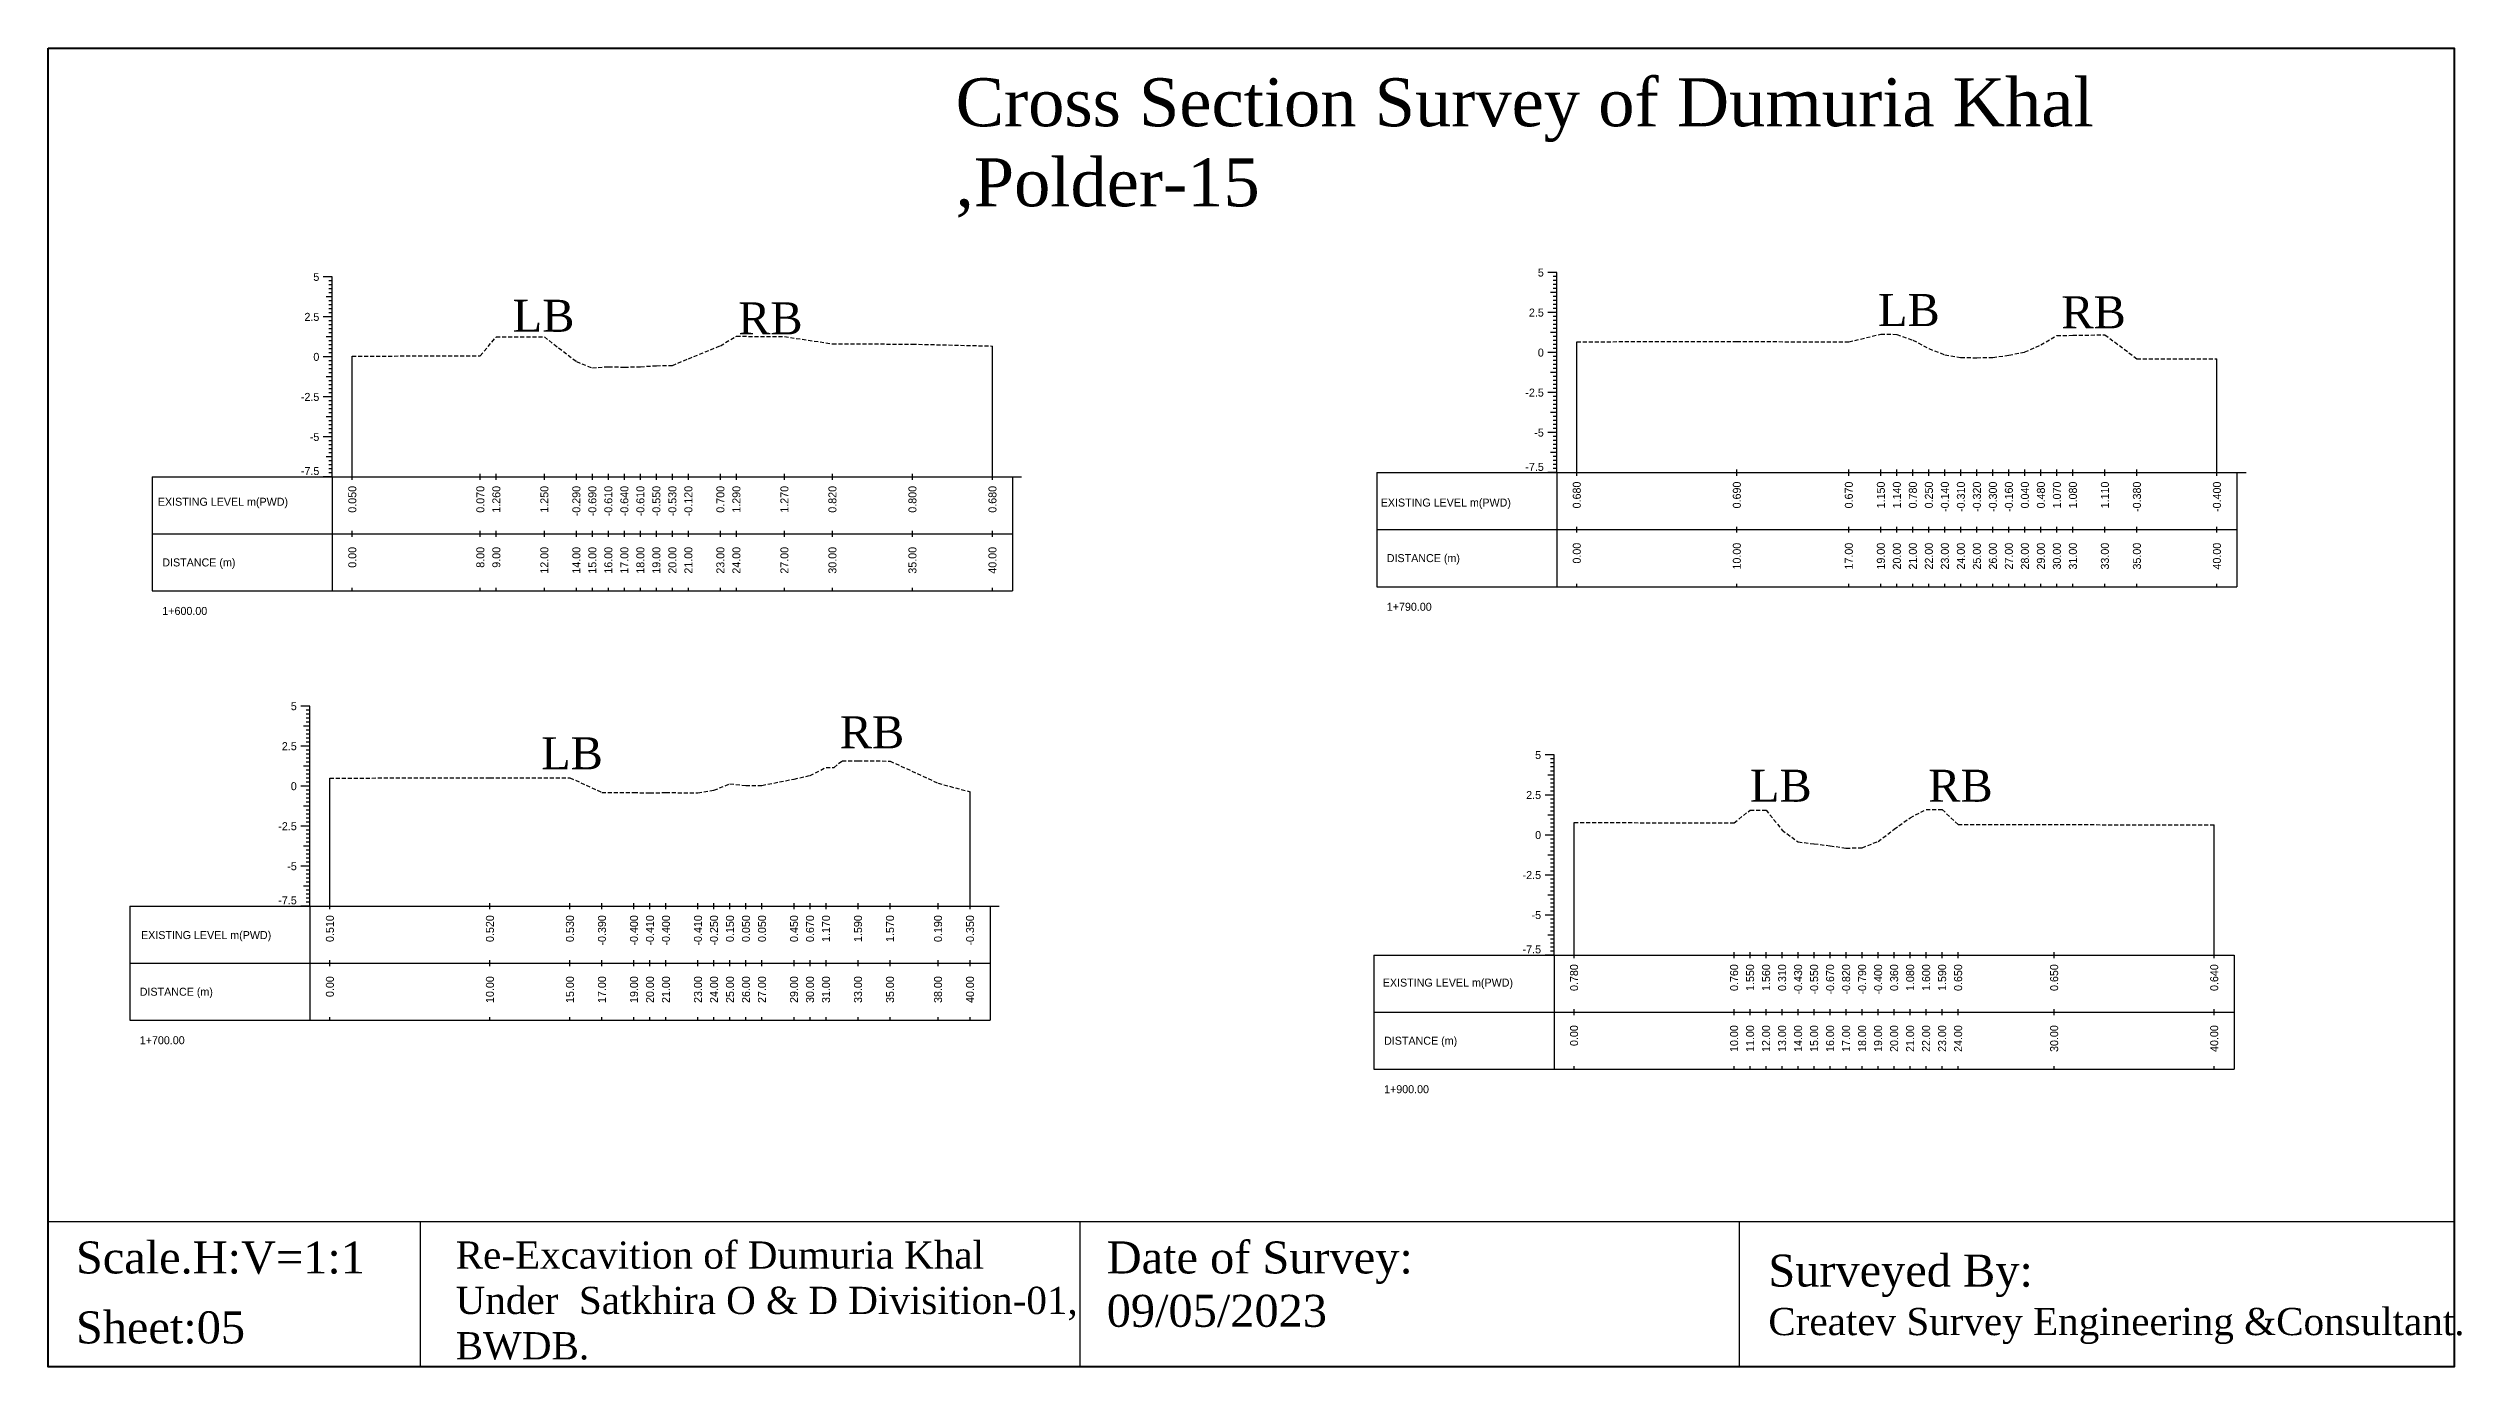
# Model space of a CAD drawing. Header units: inches. Extents: x 2917 to 4535, y -1482 to -1060.
# Drawn here: x 4383.7 to 4534.5, y -1142 to -1059.7 of the extents above; entities that cross this region are included whole.
import ezdxf
from ezdxf.enums import TextEntityAlignment as Align

# ---------------------------------------------------------------- set-up
doc = ezdxf.new("R2010")
doc.units = ezdxf.units.IN
doc.header["$MEASUREMENT"] = 0
doc.linetypes.add('HIDDEN', pattern=[0.375, 0.25, -0.125])
doc.layers.add('CS_Drawing', color=7, linetype='Continuous')
doc.layers.add('GL', color=3, linetype='HIDDEN')
doc.styles.add('romans', font='romans.shx')

msp = doc.modelspace()

# ---------------------------------------------------------------- linework, layer by layer
at = {"color": 4, "lineweight": 40}
msp.add_lwpolyline([(4383.69, -1059.66), (4534.03, -1059.66), (4534.03, -1142.03), (4383.69, -1142.03)], close=True, dxfattribs=at)
for points in [[(4534.03, -1059.66), (4534.03, -1142.03)], [(4383.69, -1132.95), (4534.03, -1132.95)], [(4383.69, -1132.95), (4383.69, -1142.03)], [(4406.94, -1132.95), (4406.94, -1142.03)], [(4448.14, -1132.95), (4448.14, -1142.03)], [(4489.34, -1132.95), (4489.34, -1142.03)]]:
    msp.add_lwpolyline(points)
at = {"layer": 'CS_Drawing'}
for p, q in [((4477.95, -1073.67), (4477.39, -1073.67)), ((4477.95, -1073.67), (4477.56, -1073.67)), ((4477.95, -1073.67), (4477.73, -1073.67)), ((4477.95, -1086.17), (4477.95, -1073.67)), ((4401.44, -1073.94), (4400.88, -1073.94)), ((4401.44, -1073.94), (4401.05, -1073.94)), ((4401.44, -1075.19), (4401.05, -1075.19)), ((4401.44, -1073.94), (4401.22, -1073.94)), ((4401.44, -1074.19), (4401.22, -1074.19)), ((4401.44, -1074.44), (4401.22, -1074.44)), ((4401.44, -1074.69), (4401.22, -1074.69)), ((4401.44, -1074.94), (4401.22, -1074.94)), ((4401.44, -1075.19), (4401.22, -1075.19)), ((4401.44, -1086.44), (4401.44, -1073.94)), ((4477.95, -1074.92), (4477.56, -1074.92)), ((4477.95, -1073.92), (4477.73, -1073.92)), ((4477.95, -1074.17), (4477.73, -1074.17)), ((4477.95, -1074.42), (4477.73, -1074.42)), ((4477.95, -1074.67), (4477.73, -1074.67)), ((4477.95, -1074.92), (4477.73, -1074.92)), ((4477.95, -1075.17), (4477.73, -1075.17)), ((4401.44, -1076.44), (4400.88, -1076.44)), ((4401.44, -1076.44), (4401.05, -1076.44)), ((4401.44, -1075.44), (4401.22, -1075.44)), ((4401.44, -1075.69), (4401.22, -1075.69)), ((4401.44, -1075.94), (4401.22, -1075.94)), ((4401.44, -1076.19), (4401.22, -1076.19)), ((4401.44, -1076.44), (4401.22, -1076.44)), ((4401.44, -1076.69), (4401.22, -1076.69)), ((4477.95, -1076.17), (4477.39, -1076.17)), ((4477.95, -1076.17), (4477.56, -1076.17)), ((4477.95, -1075.42), (4477.73, -1075.42)), ((4477.95, -1075.67), (4477.73, -1075.67)), ((4477.95, -1075.92), (4477.73, -1075.92)), ((4477.95, -1076.17), (4477.73, -1076.17)), ((4477.95, -1076.42), (4477.73, -1076.42)), ((4477.95, -1076.67), (4477.73, -1076.67)), ((4401.44, -1077.69), (4401.05, -1077.69)), ((4401.44, -1076.94), (4401.22, -1076.94)), ((4401.44, -1077.19), (4401.22, -1077.19)), ((4401.44, -1077.44), (4401.22, -1077.44)), ((4401.44, -1077.69), (4401.22, -1077.69)), ((4401.44, -1077.94), (4401.22, -1077.94)), ((4401.44, -1078.19), (4401.22, -1078.19)), ((4477.95, -1077.42), (4477.56, -1077.42)), ((4477.95, -1076.92), (4477.73, -1076.92)), ((4477.95, -1077.17), (4477.73, -1077.17)), ((4477.95, -1077.42), (4477.73, -1077.42)), ((4477.95, -1077.67), (4477.73, -1077.67)), ((4477.95, -1077.92), (4477.73, -1077.92)), ((4477.95, -1078.17), (4477.73, -1078.17)), ((4479.2, -1086.17), (4479.2, -1077.99)), ((4401.44, -1078.94), (4400.88, -1078.94)), ((4401.44, -1078.94), (4401.05, -1078.94)), ((4401.44, -1078.44), (4401.22, -1078.44)), ((4401.44, -1078.69), (4401.22, -1078.69)), ((4401.44, -1078.94), (4401.22, -1078.94)), ((4401.44, -1079.19), (4401.22, -1079.19)), ((4401.44, -1079.44), (4401.22, -1079.44)), ((4401.44, -1079.69), (4401.22, -1079.69)), ((4402.69, -1086.44), (4402.69, -1078.89)), ((4442.69, -1086.44), (4442.69, -1078.26)), ((4477.95, -1078.67), (4477.39, -1078.67)), ((4477.95, -1078.67), (4477.56, -1078.67)), ((4477.95, -1078.42), (4477.73, -1078.42)), ((4477.95, -1078.67), (4477.73, -1078.67)), ((4477.95, -1078.92), (4477.73, -1078.92)), ((4477.95, -1079.17), (4477.73, -1079.17)), ((4477.95, -1079.42), (4477.73, -1079.42)), ((4477.95, -1079.67), (4477.73, -1079.67)), ((4519.2, -1086.17), (4519.2, -1079.07)), ((4401.44, -1080.19), (4401.05, -1080.19)), ((4401.44, -1079.94), (4401.22, -1079.94)), ((4401.44, -1080.19), (4401.22, -1080.19)), ((4401.44, -1080.44), (4401.22, -1080.44)), ((4401.44, -1080.69), (4401.22, -1080.69)), ((4401.44, -1080.94), (4401.22, -1080.94)), ((4401.44, -1081.19), (4401.22, -1081.19)), ((4477.95, -1081.17), (4477.39, -1081.17)), ((4477.95, -1079.92), (4477.56, -1079.92)), ((4477.95, -1081.17), (4477.56, -1081.17)), ((4477.95, -1079.92), (4477.73, -1079.92)), ((4477.95, -1080.17), (4477.73, -1080.17)), ((4477.95, -1080.42), (4477.73, -1080.42)), ((4477.95, -1080.67), (4477.73, -1080.67)), ((4477.95, -1080.92), (4477.73, -1080.92)), ((4477.95, -1081.17), (4477.73, -1081.17)), ((4401.44, -1081.44), (4400.88, -1081.44)), ((4401.44, -1081.44), (4401.05, -1081.44)), ((4401.44, -1082.69), (4401.05, -1082.69)), ((4401.44, -1081.44), (4401.22, -1081.44)), ((4401.44, -1081.69), (4401.22, -1081.69)), ((4401.44, -1081.94), (4401.22, -1081.94)), ((4401.44, -1082.19), (4401.22, -1082.19)), ((4401.44, -1082.44), (4401.22, -1082.44)), ((4401.44, -1082.69), (4401.22, -1082.69)), ((4477.95, -1082.42), (4477.56, -1082.42)), ((4477.95, -1081.42), (4477.73, -1081.42)), ((4477.95, -1081.67), (4477.73, -1081.67)), ((4477.95, -1081.92), (4477.73, -1081.92)), ((4477.95, -1082.17), (4477.73, -1082.17)), ((4477.95, -1082.42), (4477.73, -1082.42)), ((4477.95, -1082.67), (4477.73, -1082.67)), ((4401.44, -1083.94), (4400.88, -1083.94)), ((4401.44, -1083.94), (4401.05, -1083.94)), ((4401.44, -1082.94), (4401.22, -1082.94)), ((4401.44, -1083.19), (4401.22, -1083.19)), ((4401.44, -1083.44), (4401.22, -1083.44)), ((4401.44, -1083.69), (4401.22, -1083.69)), ((4401.44, -1083.94), (4401.22, -1083.94)), ((4401.44, -1084.19), (4401.22, -1084.19)), ((4477.95, -1083.67), (4477.39, -1083.67)), ((4477.95, -1083.67), (4477.56, -1083.67)), ((4477.95, -1082.92), (4477.73, -1082.92)), ((4477.95, -1083.17), (4477.73, -1083.17)), ((4477.95, -1083.42), (4477.73, -1083.42)), ((4477.95, -1083.67), (4477.73, -1083.67)), ((4477.95, -1083.92), (4477.73, -1083.92)), ((4477.95, -1084.17), (4477.73, -1084.17)), ((4401.44, -1085.19), (4401.05, -1085.19)), ((4401.44, -1084.44), (4401.22, -1084.44)), ((4401.44, -1084.69), (4401.22, -1084.69)), ((4401.44, -1084.94), (4401.22, -1084.94)), ((4401.44, -1085.19), (4401.22, -1085.19)), ((4401.44, -1085.44), (4401.22, -1085.44)), ((4401.44, -1085.69), (4401.22, -1085.69)), ((4477.95, -1084.92), (4477.56, -1084.92)), ((4477.95, -1084.42), (4477.73, -1084.42)), ((4477.95, -1084.67), (4477.73, -1084.67)), ((4477.95, -1084.92), (4477.73, -1084.92)), ((4477.95, -1085.17), (4477.73, -1085.17)), ((4477.95, -1085.42), (4477.73, -1085.42)), ((4477.95, -1085.67), (4477.73, -1085.67)), ((4390.19, -1086.44), (4401.44, -1086.44)), ((4390.19, -1086.44), (4390.19, -1093.56)), ((4401.44, -1086.44), (4400.88, -1086.44)), ((4401.44, -1086.44), (4401.05, -1086.44)), ((4401.44, -1085.94), (4401.22, -1085.94)), ((4401.44, -1086.19), (4401.22, -1086.19)), ((4401.44, -1086.44), (4401.22, -1086.44)), ((4401.44, -1086.44), (4443.94, -1086.44)), ((4401.44, -1086.44), (4401.44, -1093.56)), ((4402.69, -1086.62), (4402.69, -1086.25)), ((4410.69, -1086.62), (4410.69, -1086.25)), ((4411.69, -1086.62), (4411.69, -1086.25)), ((4414.69, -1086.62), (4414.69, -1086.25)), ((4416.69, -1086.62), (4416.69, -1086.25)), ((4417.69, -1086.62), (4417.69, -1086.25)), ((4418.69, -1086.62), (4418.69, -1086.25)), ((4419.69, -1086.62), (4419.69, -1086.25)), ((4420.69, -1086.62), (4420.69, -1086.25)), ((4421.69, -1086.62), (4421.69, -1086.25)), ((4422.69, -1086.62), (4422.69, -1086.25)), ((4423.69, -1086.62), (4423.69, -1086.25)), ((4425.69, -1086.62), (4425.69, -1086.25)), ((4426.69, -1086.62), (4426.69, -1086.25)), ((4429.69, -1086.62), (4429.69, -1086.25)), ((4432.69, -1086.62), (4432.69, -1086.25)), ((4437.69, -1086.62), (4437.69, -1086.25)), ((4442.69, -1086.62), (4442.69, -1086.25)), ((4443.94, -1086.44), (4444.51, -1086.44)), ((4443.94, -1086.44), (4444.34, -1086.44)), ((4443.94, -1086.44), (4444.17, -1086.44)), ((4443.94, -1086.44), (4443.94, -1093.56)), ((4466.7, -1086.17), (4477.95, -1086.17)), ((4466.7, -1086.17), (4466.7, -1093.3)), ((4477.95, -1086.17), (4477.39, -1086.17)), ((4477.95, -1086.17), (4477.56, -1086.17)), ((4477.95, -1085.92), (4477.73, -1085.92)), ((4477.95, -1086.17), (4477.73, -1086.17)), ((4477.95, -1086.17), (4520.45, -1086.17)), ((4477.95, -1086.17), (4477.95, -1093.3)), ((4479.2, -1086.36), (4479.2, -1085.98)), ((4489.2, -1086.36), (4489.2, -1085.98)), ((4496.2, -1086.36), (4496.2, -1085.98)), ((4498.2, -1086.36), (4498.2, -1085.98)), ((4499.2, -1086.36), (4499.2, -1085.98)), ((4500.2, -1086.36), (4500.2, -1085.98)), ((4501.2, -1086.36), (4501.2, -1085.98)), ((4502.2, -1086.36), (4502.2, -1085.98)), ((4503.2, -1086.36), (4503.2, -1085.98)), ((4504.2, -1086.36), (4504.2, -1085.98)), ((4505.2, -1086.36), (4505.2, -1085.98)), ((4506.2, -1086.36), (4506.2, -1085.98)), ((4507.2, -1086.36), (4507.2, -1085.98)), ((4508.2, -1086.36), (4508.2, -1085.98)), ((4509.2, -1086.36), (4509.2, -1085.98)), ((4510.2, -1086.36), (4510.2, -1085.98)), ((4512.2, -1086.36), (4512.2, -1085.98)), ((4514.2, -1086.36), (4514.2, -1085.98)), ((4519.2, -1086.36), (4519.2, -1085.98)), ((4520.45, -1086.17), (4521.02, -1086.17)), ((4520.45, -1086.17), (4520.85, -1086.17)), ((4520.45, -1086.17), (4520.68, -1086.17)), ((4520.45, -1086.17), (4520.45, -1093.3)), ((4390.19, -1090), (4401.44, -1090)), ((4401.44, -1090), (4443.94, -1090)), ((4401.44, -1090), (4443.94, -1090)), ((4402.69, -1090.19), (4402.69, -1089.81)), ((4410.69, -1090.19), (4410.69, -1089.81)), ((4411.69, -1090.19), (4411.69, -1089.81)), ((4414.69, -1090.19), (4414.69, -1089.81)), ((4416.69, -1090.19), (4416.69, -1089.81)), ((4417.69, -1090.19), (4417.69, -1089.81)), ((4418.69, -1090.19), (4418.69, -1089.81)), ((4419.69, -1090.19), (4419.69, -1089.81)), ((4420.69, -1090.19), (4420.69, -1089.81)), ((4421.69, -1090.19), (4421.69, -1089.81)), ((4422.69, -1090.19), (4422.69, -1089.81)), ((4423.69, -1090.19), (4423.69, -1089.81)), ((4425.69, -1090.19), (4425.69, -1089.81)), ((4426.69, -1090.19), (4426.69, -1089.81)), ((4429.69, -1090.19), (4429.69, -1089.81)), ((4432.69, -1090.19), (4432.69, -1089.81)), ((4437.69, -1090.19), (4437.69, -1089.81)), ((4442.69, -1090.19), (4442.69, -1089.81)), ((4466.7, -1089.73), (4477.95, -1089.73)), ((4477.95, -1089.73), (4520.45, -1089.73)), ((4477.95, -1089.73), (4520.45, -1089.73)), ((4479.2, -1089.92), (4479.2, -1089.55)), ((4489.2, -1089.92), (4489.2, -1089.55)), ((4496.2, -1089.92), (4496.2, -1089.55)), ((4498.2, -1089.92), (4498.2, -1089.55)), ((4499.2, -1089.92), (4499.2, -1089.55)), ((4500.2, -1089.92), (4500.2, -1089.55)), ((4501.2, -1089.92), (4501.2, -1089.55)), ((4502.2, -1089.92), (4502.2, -1089.55)), ((4503.2, -1089.92), (4503.2, -1089.55)), ((4504.2, -1089.92), (4504.2, -1089.55)), ((4505.2, -1089.92), (4505.2, -1089.55)), ((4506.2, -1089.92), (4506.2, -1089.55)), ((4507.2, -1089.92), (4507.2, -1089.55)), ((4508.2, -1089.92), (4508.2, -1089.55)), ((4509.2, -1089.92), (4509.2, -1089.55)), ((4510.2, -1089.92), (4510.2, -1089.55)), ((4512.2, -1089.92), (4512.2, -1089.55)), ((4514.2, -1089.92), (4514.2, -1089.55)), ((4519.2, -1089.92), (4519.2, -1089.55)), ((4466.7, -1093.3), (4477.95, -1093.3)), ((4477.95, -1093.3), (4520.45, -1093.3)), ((4479.2, -1093.3), (4479.2, -1093.11)), ((4489.2, -1093.3), (4489.2, -1093.11)), ((4496.2, -1093.3), (4496.2, -1093.11)), ((4498.2, -1093.3), (4498.2, -1093.11)), ((4499.2, -1093.3), (4499.2, -1093.11)), ((4500.2, -1093.3), (4500.2, -1093.11)), ((4501.2, -1093.3), (4501.2, -1093.11)), ((4502.2, -1093.3), (4502.2, -1093.11)), ((4503.2, -1093.3), (4503.2, -1093.11)), ((4504.2, -1093.3), (4504.2, -1093.11)), ((4505.2, -1093.3), (4505.2, -1093.11)), ((4506.2, -1093.3), (4506.2, -1093.11)), ((4507.2, -1093.3), (4507.2, -1093.11)), ((4508.2, -1093.3), (4508.2, -1093.11)), ((4509.2, -1093.3), (4509.2, -1093.11)), ((4510.2, -1093.3), (4510.2, -1093.11)), ((4512.2, -1093.3), (4512.2, -1093.11)), ((4514.2, -1093.3), (4514.2, -1093.11)), ((4519.2, -1093.3), (4519.2, -1093.11)), ((4390.19, -1093.56), (4401.44, -1093.56)), ((4401.44, -1093.56), (4443.94, -1093.56)), ((4402.69, -1093.56), (4402.69, -1093.37)), ((4410.69, -1093.56), (4410.69, -1093.37)), ((4411.69, -1093.56), (4411.69, -1093.37)), ((4414.69, -1093.56), (4414.69, -1093.37)), ((4416.69, -1093.56), (4416.69, -1093.37)), ((4417.69, -1093.56), (4417.69, -1093.37)), ((4418.69, -1093.56), (4418.69, -1093.37)), ((4419.69, -1093.56), (4419.69, -1093.37)), ((4420.69, -1093.56), (4420.69, -1093.37)), ((4421.69, -1093.56), (4421.69, -1093.37)), ((4422.69, -1093.56), (4422.69, -1093.37)), ((4423.69, -1093.56), (4423.69, -1093.37)), ((4425.69, -1093.56), (4425.69, -1093.37)), ((4426.69, -1093.56), (4426.69, -1093.37)), ((4429.69, -1093.56), (4429.69, -1093.37)), ((4432.69, -1093.56), (4432.69, -1093.37)), ((4437.69, -1093.56), (4437.69, -1093.37)), ((4442.69, -1093.56), (4442.69, -1093.37)), ((4400.04, -1100.76), (4399.47, -1100.76)), ((4400.04, -1100.76), (4399.64, -1100.76)), ((4400.04, -1100.76), (4399.81, -1100.76)), ((4400.04, -1113.26), (4400.04, -1100.76)), ((4400.04, -1102.01), (4399.64, -1102.01)), ((4400.04, -1101.01), (4399.81, -1101.01)), ((4400.04, -1101.26), (4399.81, -1101.26)), ((4400.04, -1101.51), (4399.81, -1101.51)), ((4400.04, -1101.76), (4399.81, -1101.76)), ((4400.04, -1102.01), (4399.81, -1102.01)), ((4400.04, -1102.26), (4399.81, -1102.26)), ((4400.04, -1103.26), (4399.47, -1103.26)), ((4400.04, -1103.26), (4399.64, -1103.26)), ((4400.04, -1102.51), (4399.81, -1102.51)), ((4400.04, -1102.76), (4399.81, -1102.76)), ((4400.04, -1103.01), (4399.81, -1103.01)), ((4400.04, -1103.26), (4399.81, -1103.26)), ((4400.04, -1103.51), (4399.81, -1103.51)), ((4400.04, -1103.76), (4399.81, -1103.76)), ((4477.78, -1103.81), (4477.22, -1103.81)), ((4477.78, -1103.81), (4477.39, -1103.81)), ((4477.78, -1103.81), (4477.56, -1103.81)), ((4477.78, -1116.31), (4477.78, -1103.81)), ((4400.04, -1104.51), (4399.64, -1104.51)), ((4400.04, -1104.01), (4399.81, -1104.01)), ((4400.04, -1104.26), (4399.81, -1104.26)), ((4400.04, -1104.51), (4399.81, -1104.51)), ((4400.04, -1104.76), (4399.81, -1104.76)), ((4400.04, -1105.01), (4399.81, -1105.01)), ((4400.04, -1105.26), (4399.81, -1105.26)), ((4401.29, -1113.26), (4401.29, -1105.25)), ((4477.78, -1105.06), (4477.39, -1105.06)), ((4477.78, -1104.06), (4477.56, -1104.06)), ((4477.78, -1104.31), (4477.56, -1104.31)), ((4477.78, -1104.56), (4477.56, -1104.56)), ((4477.78, -1104.81), (4477.56, -1104.81)), ((4477.78, -1105.06), (4477.56, -1105.06)), ((4477.78, -1105.31), (4477.56, -1105.31)), ((4400.04, -1105.76), (4399.47, -1105.76)), ((4400.04, -1105.76), (4399.64, -1105.76)), ((4400.04, -1105.51), (4399.81, -1105.51)), ((4400.04, -1105.76), (4399.81, -1105.76)), ((4400.04, -1106.01), (4399.81, -1106.01)), ((4400.04, -1106.26), (4399.81, -1106.26)), ((4400.04, -1106.51), (4399.81, -1106.51)), ((4400.04, -1106.76), (4399.81, -1106.76)), ((4441.29, -1113.26), (4441.29, -1106.11)), ((4477.78, -1106.31), (4477.22, -1106.31)), ((4477.78, -1106.31), (4477.39, -1106.31)), ((4477.78, -1105.56), (4477.56, -1105.56)), ((4477.78, -1105.81), (4477.56, -1105.81)), ((4477.78, -1106.06), (4477.56, -1106.06)), ((4477.78, -1106.31), (4477.56, -1106.31)), ((4477.78, -1106.56), (4477.56, -1106.56)), ((4477.78, -1106.81), (4477.56, -1106.81)), ((4400.04, -1108.26), (4399.47, -1108.26)), ((4400.04, -1107.01), (4399.64, -1107.01)), ((4400.04, -1108.26), (4399.64, -1108.26)), ((4400.04, -1107.01), (4399.81, -1107.01)), ((4400.04, -1107.26), (4399.81, -1107.26)), ((4400.04, -1107.51), (4399.81, -1107.51)), ((4400.04, -1107.76), (4399.81, -1107.76)), ((4400.04, -1108.01), (4399.81, -1108.01)), ((4400.04, -1108.26), (4399.81, -1108.26)), ((4477.78, -1107.56), (4477.39, -1107.56)), ((4477.78, -1107.06), (4477.56, -1107.06)), ((4477.78, -1107.31), (4477.56, -1107.31)), ((4477.78, -1107.56), (4477.56, -1107.56)), ((4477.78, -1107.81), (4477.56, -1107.81)), ((4477.78, -1108.06), (4477.56, -1108.06)), ((4477.78, -1108.31), (4477.56, -1108.31)), ((4479.03, -1116.31), (4479.03, -1108.03)), ((4519.03, -1116.31), (4519.03, -1108.17)), ((4400.04, -1109.51), (4399.64, -1109.51)), ((4400.04, -1108.51), (4399.81, -1108.51)), ((4400.04, -1108.76), (4399.81, -1108.76)), ((4400.04, -1109.01), (4399.81, -1109.01)), ((4400.04, -1109.26), (4399.81, -1109.26)), ((4400.04, -1109.51), (4399.81, -1109.51)), ((4400.04, -1109.76), (4399.81, -1109.76)), ((4477.78, -1108.81), (4477.22, -1108.81)), ((4477.78, -1108.81), (4477.39, -1108.81)), ((4477.78, -1108.56), (4477.56, -1108.56)), ((4477.78, -1108.81), (4477.56, -1108.81)), ((4477.78, -1109.06), (4477.56, -1109.06)), ((4477.78, -1109.31), (4477.56, -1109.31)), ((4477.78, -1109.56), (4477.56, -1109.56)), ((4477.78, -1109.81), (4477.56, -1109.81)), ((4400.04, -1110.76), (4399.47, -1110.76)), ((4400.04, -1110.76), (4399.64, -1110.76)), ((4400.04, -1110.01), (4399.81, -1110.01)), ((4400.04, -1110.26), (4399.81, -1110.26)), ((4400.04, -1110.51), (4399.81, -1110.51)), ((4400.04, -1110.76), (4399.81, -1110.76)), ((4400.04, -1111.01), (4399.81, -1111.01)), ((4400.04, -1111.26), (4399.81, -1111.26)), ((4477.78, -1111.31), (4477.22, -1111.31)), ((4477.78, -1110.06), (4477.39, -1110.06)), ((4477.78, -1111.31), (4477.39, -1111.31)), ((4477.78, -1110.06), (4477.56, -1110.06)), ((4477.78, -1110.31), (4477.56, -1110.31)), ((4477.78, -1110.56), (4477.56, -1110.56)), ((4477.78, -1110.81), (4477.56, -1110.81)), ((4477.78, -1111.06), (4477.56, -1111.06)), ((4477.78, -1111.31), (4477.56, -1111.31)), ((4400.04, -1112.01), (4399.64, -1112.01)), ((4400.04, -1111.51), (4399.81, -1111.51)), ((4400.04, -1111.76), (4399.81, -1111.76)), ((4400.04, -1112.01), (4399.81, -1112.01)), ((4400.04, -1112.26), (4399.81, -1112.26)), ((4400.04, -1112.51), (4399.81, -1112.51)), ((4400.04, -1112.76), (4399.81, -1112.76)), ((4477.78, -1112.56), (4477.39, -1112.56)), ((4477.78, -1111.56), (4477.56, -1111.56)), ((4477.78, -1111.81), (4477.56, -1111.81)), ((4477.78, -1112.06), (4477.56, -1112.06)), ((4477.78, -1112.31), (4477.56, -1112.31)), ((4477.78, -1112.56), (4477.56, -1112.56)), ((4477.78, -1112.81), (4477.56, -1112.81)), ((4388.79, -1113.26), (4400.04, -1113.26)), ((4388.79, -1113.26), (4388.79, -1120.38)), ((4400.04, -1113.26), (4399.47, -1113.26)), ((4400.04, -1113.26), (4399.64, -1113.26)), ((4400.04, -1113.01), (4399.81, -1113.01)), ((4400.04, -1113.26), (4399.81, -1113.26)), ((4400.04, -1113.26), (4442.54, -1113.26)), ((4400.04, -1113.26), (4400.04, -1120.38)), ((4401.29, -1113.44), (4401.29, -1113.07)), ((4411.29, -1113.44), (4411.29, -1113.07)), ((4416.29, -1113.44), (4416.29, -1113.07)), ((4418.29, -1113.44), (4418.29, -1113.07)), ((4420.29, -1113.44), (4420.29, -1113.07)), ((4421.29, -1113.44), (4421.29, -1113.07)), ((4422.29, -1113.44), (4422.29, -1113.07)), ((4424.29, -1113.44), (4424.29, -1113.07)), ((4425.29, -1113.44), (4425.29, -1113.07)), ((4426.29, -1113.44), (4426.29, -1113.07)), ((4427.29, -1113.44), (4427.29, -1113.07)), ((4428.29, -1113.44), (4428.29, -1113.07)), ((4430.29, -1113.44), (4430.29, -1113.07)), ((4431.29, -1113.44), (4431.29, -1113.07)), ((4432.29, -1113.44), (4432.29, -1113.07)), ((4434.29, -1113.44), (4434.29, -1113.07)), ((4436.29, -1113.44), (4436.29, -1113.07)), ((4439.29, -1113.44), (4439.29, -1113.07)), ((4441.29, -1113.44), (4441.29, -1113.07)), ((4442.54, -1113.26), (4443.1, -1113.26)), ((4442.54, -1113.26), (4442.93, -1113.26)), ((4442.54, -1113.26), (4442.76, -1113.26)), ((4442.54, -1113.26), (4442.54, -1120.38)), ((4477.78, -1113.81), (4477.22, -1113.81)), ((4477.78, -1113.81), (4477.39, -1113.81)), ((4477.78, -1113.06), (4477.56, -1113.06)), ((4477.78, -1113.31), (4477.56, -1113.31)), ((4477.78, -1113.56), (4477.56, -1113.56)), ((4477.78, -1113.81), (4477.56, -1113.81)), ((4477.78, -1114.06), (4477.56, -1114.06)), ((4477.78, -1114.31), (4477.56, -1114.31)), ((4477.78, -1115.06), (4477.39, -1115.06)), ((4477.78, -1114.56), (4477.56, -1114.56)), ((4477.78, -1114.81), (4477.56, -1114.81)), ((4477.78, -1115.06), (4477.56, -1115.06)), ((4477.78, -1115.31), (4477.56, -1115.31)), ((4477.78, -1115.56), (4477.56, -1115.56)), ((4477.78, -1115.81), (4477.56, -1115.81)), ((4388.79, -1116.82), (4400.04, -1116.82)), ((4400.04, -1116.82), (4442.54, -1116.82)), ((4400.04, -1116.82), (4442.54, -1116.82)), ((4401.29, -1117.01), (4401.29, -1116.63)), ((4411.29, -1117.01), (4411.29, -1116.63)), ((4416.29, -1117.01), (4416.29, -1116.63)), ((4418.29, -1117.01), (4418.29, -1116.63)), ((4420.29, -1117.01), (4420.29, -1116.63)), ((4421.29, -1117.01), (4421.29, -1116.63)), ((4422.29, -1117.01), (4422.29, -1116.63)), ((4424.29, -1117.01), (4424.29, -1116.63)), ((4425.29, -1117.01), (4425.29, -1116.63)), ((4426.29, -1117.01), (4426.29, -1116.63)), ((4427.29, -1117.01), (4427.29, -1116.63)), ((4428.29, -1117.01), (4428.29, -1116.63)), ((4430.29, -1117.01), (4430.29, -1116.63)), ((4431.29, -1117.01), (4431.29, -1116.63)), ((4432.29, -1117.01), (4432.29, -1116.63)), ((4434.29, -1117.01), (4434.29, -1116.63)), ((4436.29, -1117.01), (4436.29, -1116.63)), ((4439.29, -1117.01), (4439.29, -1116.63)), ((4441.29, -1117.01), (4441.29, -1116.63)), ((4466.53, -1116.31), (4477.78, -1116.31)), ((4466.53, -1116.31), (4466.53, -1123.44)), ((4477.78, -1116.31), (4477.22, -1116.31)), ((4477.78, -1116.31), (4477.39, -1116.31)), ((4477.78, -1116.06), (4477.56, -1116.06)), ((4477.78, -1116.31), (4477.56, -1116.31)), ((4477.78, -1116.31), (4520.28, -1116.31)), ((4477.78, -1116.31), (4477.78, -1123.44)), ((4479.03, -1116.5), (4479.03, -1116.13)), ((4489.03, -1116.5), (4489.03, -1116.13)), ((4490.03, -1116.5), (4490.03, -1116.13)), ((4491.03, -1116.5), (4491.03, -1116.13)), ((4492.03, -1116.5), (4492.03, -1116.13)), ((4493.03, -1116.5), (4493.03, -1116.13)), ((4494.03, -1116.5), (4494.03, -1116.13)), ((4495.03, -1116.5), (4495.03, -1116.13)), ((4496.03, -1116.5), (4496.03, -1116.13)), ((4497.03, -1116.5), (4497.03, -1116.13)), ((4498.03, -1116.5), (4498.03, -1116.13)), ((4499.03, -1116.5), (4499.03, -1116.13)), ((4500.03, -1116.5), (4500.03, -1116.13)), ((4501.03, -1116.5), (4501.03, -1116.13)), ((4502.03, -1116.5), (4502.03, -1116.13)), ((4503.03, -1116.5), (4503.03, -1116.13)), ((4509.03, -1116.5), (4509.03, -1116.13)), ((4519.03, -1116.5), (4519.03, -1116.13)), ((4520.28, -1116.31), (4520.28, -1123.44)), ((4388.79, -1120.38), (4400.04, -1120.38)), ((4400.04, -1120.38), (4442.54, -1120.38)), ((4401.29, -1120.38), (4401.29, -1120.19)), ((4411.29, -1120.38), (4411.29, -1120.19)), ((4416.29, -1120.38), (4416.29, -1120.19)), ((4418.29, -1120.38), (4418.29, -1120.19)), ((4420.29, -1120.38), (4420.29, -1120.19)), ((4421.29, -1120.38), (4421.29, -1120.19)), ((4422.29, -1120.38), (4422.29, -1120.19)), ((4424.29, -1120.38), (4424.29, -1120.19)), ((4425.29, -1120.38), (4425.29, -1120.19)), ((4426.29, -1120.38), (4426.29, -1120.19)), ((4427.29, -1120.38), (4427.29, -1120.19)), ((4428.29, -1120.38), (4428.29, -1120.19)), ((4430.29, -1120.38), (4430.29, -1120.19)), ((4431.29, -1120.38), (4431.29, -1120.19)), ((4432.29, -1120.38), (4432.29, -1120.19)), ((4434.29, -1120.38), (4434.29, -1120.19)), ((4436.29, -1120.38), (4436.29, -1120.19)), ((4439.29, -1120.38), (4439.29, -1120.19)), ((4441.29, -1120.38), (4441.29, -1120.19)), ((4466.53, -1119.88), (4477.78, -1119.88)), ((4477.78, -1119.88), (4520.28, -1119.88)), ((4477.78, -1119.88), (4520.28, -1119.88)), ((4479.03, -1120.06), (4479.03, -1119.69)), ((4489.03, -1120.06), (4489.03, -1119.69)), ((4490.03, -1120.06), (4490.03, -1119.69)), ((4491.03, -1120.06), (4491.03, -1119.69)), ((4492.03, -1120.06), (4492.03, -1119.69)), ((4493.03, -1120.06), (4493.03, -1119.69)), ((4494.03, -1120.06), (4494.03, -1119.69)), ((4495.03, -1120.06), (4495.03, -1119.69)), ((4496.03, -1120.06), (4496.03, -1119.69)), ((4497.03, -1120.06), (4497.03, -1119.69)), ((4498.03, -1120.06), (4498.03, -1119.69)), ((4499.03, -1120.06), (4499.03, -1119.69)), ((4500.03, -1120.06), (4500.03, -1119.69)), ((4501.03, -1120.06), (4501.03, -1119.69)), ((4502.03, -1120.06), (4502.03, -1119.69)), ((4503.03, -1120.06), (4503.03, -1119.69)), ((4509.03, -1120.06), (4509.03, -1119.69)), ((4519.03, -1120.06), (4519.03, -1119.69)), ((4466.53, -1123.44), (4477.78, -1123.44)), ((4477.78, -1123.44), (4520.28, -1123.44)), ((4479.03, -1123.44), (4479.03, -1123.25)), ((4489.03, -1123.44), (4489.03, -1123.25)), ((4490.03, -1123.44), (4490.03, -1123.25)), ((4491.03, -1123.44), (4491.03, -1123.25)), ((4492.03, -1123.44), (4492.03, -1123.25)), ((4493.03, -1123.44), (4493.03, -1123.25)), ((4494.03, -1123.44), (4494.03, -1123.25)), ((4495.03, -1123.44), (4495.03, -1123.25)), ((4496.03, -1123.44), (4496.03, -1123.25)), ((4497.03, -1123.44), (4497.03, -1123.25)), ((4498.03, -1123.44), (4498.03, -1123.25)), ((4499.03, -1123.44), (4499.03, -1123.25)), ((4500.03, -1123.44), (4500.03, -1123.25)), ((4501.03, -1123.44), (4501.03, -1123.25)), ((4502.03, -1123.44), (4502.03, -1123.25)), ((4503.03, -1123.44), (4503.03, -1123.25)), ((4509.03, -1123.44), (4509.03, -1123.25)), ((4519.03, -1123.44), (4519.03, -1123.25))]:
    msp.add_line(p, q, dxfattribs=at)
at = {"layer": 'GL'}
for points in [[(4402.69, -1078.89), (4410.69, -1078.87), (4411.69, -1077.68), (4414.69, -1077.69), (4416.69, -1079.23), (4417.69, -1079.63), (4418.69, -1079.55), (4419.69, -1079.58), (4420.69, -1079.55), (4421.69, -1079.49), (4422.69, -1079.47), (4423.69, -1079.06), (4425.69, -1078.24), (4426.69, -1077.65), (4429.69, -1077.67), (4432.69, -1078.12), (4437.69, -1078.14), (4442.69, -1078.26)], [(4479.2, -1077.99), (4489.2, -1077.98), (4496.2, -1078), (4498.2, -1077.52), (4499.2, -1077.53), (4500.2, -1077.89), (4501.2, -1078.42), (4502.2, -1078.81), (4503.2, -1078.98), (4504.2, -1078.99), (4505.2, -1078.97), (4506.2, -1078.83), (4507.2, -1078.63), (4508.2, -1078.19), (4509.2, -1077.6), (4510.2, -1077.59), (4512.2, -1077.56), (4514.2, -1079.05), (4519.2, -1079.07)], [(4401.29, -1105.25), (4411.29, -1105.24), (4416.29, -1105.23), (4418.29, -1106.15), (4420.29, -1106.16), (4421.29, -1106.17), (4422.29, -1106.16), (4424.29, -1106.17), (4425.29, -1106.01), (4426.29, -1105.61), (4427.29, -1105.71), (4428.29, -1105.71), (4430.29, -1105.31), (4431.29, -1105.09), (4432.29, -1104.59), (4432.79, -1104.59), (4433.29, -1104.17), (4434.29, -1104.17), (4436.29, -1104.19), (4439.29, -1105.57), (4441.29, -1106.11)], [(4479.03, -1108.03), (4489.03, -1108.05), (4490.03, -1107.26), (4491.03, -1107.25), (4492.03, -1108.5), (4493.03, -1109.24), (4494.03, -1109.36), (4495.03, -1109.48), (4496.03, -1109.63), (4497.03, -1109.6), (4498.03, -1109.21), (4499.03, -1108.45), (4500.03, -1107.73), (4501.03, -1107.21), (4502.03, -1107.22), (4503.03, -1108.16), (4509.03, -1108.16), (4519.03, -1108.17)]]:
    msp.add_lwpolyline(points, dxfattribs=at)

# ---------------------------------------------------------------- texts
at = {"attachment_point": 1, "style": 'romans'}
for s, insert, char_height, width in [('{\\fTimes New Roman|b0|i0|c0|p18;Cross Section Survey of Dumuria Khal ,Polder-15}', (4440.39, -1061.53), 3, 72.2837), ('{\\fTimes New Roman|b0|i0|c0|p18;LB}', (4498.02, -1075.01), 2, 27.1477), ('{\\fTimes New Roman|b0|i0|c0|p18;RB}', (4509.48, -1075.15), 2, 27.1477), ('{\\fTimes New Roman|b0|i0|c0|p18;LB}', (4412.71, -1075.37), 2, 27.1477), ('{\\fTimes New Roman|b0|i0|c0|p18;RB}', (4426.8, -1075.53), 2, 27.1477), ('{\\fTimes New Roman|b0|i0|c0|p18;RB}', (4433.15, -1101.39), 2, 27.1477), ('{\\fTimes New Roman|b0|i0|c0|p18;LB}', (4414.49, -1102.7), 2, 27.1477), ('{\\fTimes New Roman|b0|i0|c0|p18;LB}', (4490.02, -1104.73), 2, 27.1477), ('{\\fTimes New Roman|b0|i0|c0|p18;RB}', (4501.16, -1104.73), 2, 27.1477), ('{\\fTimes New Roman|b0|i0|c0|p18;Scale.H:V=1:1}', (4385.42, -1134.2), 2, 22.2708), ('{\\fTimes New Roman|b0|i0|c0|p18;Re-Excavition of Dumuria Khal\\PUnder  Satkhira O & D Divisition-01, BWDB.}', (4409.15, -1134.2), 1.7, 38.8405), ('{\\fTimes New Roman|b0|i0|c0|p18;Date of Survey: 09/05/2023}', (4449.83, -1134.2), 2, 22.2708), ('{\\fTimes New Roman|b0|i0|c0|p18;Surveyed By:                                     \\H0.85x;Createv Survey Engineering &Consultant.}', (4491.17, -1135.02), 2, 45.2193), ('{\\fTimes New Roman|b0|i0|c0|p18;Sheet:05}', (4385.42, -1138.57), 2, 38.8405)]:
    msp.add_mtext(s, dxfattribs=dict(at, insert=insert, char_height=char_height, width=width))
at = {"layer": 'CS_Drawing'}
for s, p in [('5', (4400.63, -1073.94)), ('5', (4477.14, -1073.67)), ('2.5', (4400.63, -1076.44)), ('2.5', (4477.14, -1076.17)), ('0', (4400.63, -1078.94)), ('0', (4477.14, -1078.67)), ('-2.5', (4400.63, -1081.44)), ('-2.5', (4477.14, -1081.17)), ('-5', (4400.63, -1083.94)), ('-5', (4477.14, -1083.67)), ('5', (4399.22, -1100.76)), ('2.5', (4399.22, -1103.26)), ('5', (4476.97, -1103.81)), ('0', (4399.22, -1105.76)), ('2.5', (4476.97, -1106.31)), ('-2.5', (4399.22, -1108.26)), ('0', (4476.97, -1108.81)), ('-5', (4399.22, -1110.76)), ('-2.5', (4476.97, -1111.31)), ('-5', (4476.97, -1113.81))]:
    msp.add_text(s, height=0.5, dxfattribs=at).set_placement(p, align=Align.MIDDLE_RIGHT)
for p in [(4477.14, -1086.06), (4400.63, -1086.32), (4399.22, -1113.14), (4476.97, -1116.2)]:
    msp.add_text('-7.5', height=0.5, dxfattribs=at).set_placement(p, align=Align.RIGHT)
for s, p in [('0.050', (4402.69, -1087)), ('0.070', (4410.69, -1087)), ('1.260', (4411.69, -1087)), ('1.250', (4414.69, -1087)), ('-0.290', (4416.69, -1087)), ('-0.690', (4417.69, -1087)), ('-0.610', (4418.69, -1087)), ('-0.640', (4419.69, -1087)), ('-0.610', (4420.69, -1087)), ('-0.550', (4421.69, -1087)), ('-0.530', (4422.69, -1087)), ('-0.120', (4423.69, -1087)), ('0.700', (4425.69, -1087)), ('1.290', (4426.69, -1087)), ('1.270', (4429.69, -1087)), ('0.820', (4432.69, -1087)), ('0.800', (4437.69, -1087)), ('0.680', (4442.69, -1087)), ('0.680', (4479.2, -1086.73)), ('0.690', (4489.2, -1086.73)), ('0.670', (4496.2, -1086.73)), ('1.150', (4498.2, -1086.73)), ('1.140', (4499.2, -1086.73)), ('0.780', (4500.2, -1086.73)), ('0.250', (4501.2, -1086.73)), ('-0.140', (4502.2, -1086.73)), ('-0.310', (4503.2, -1086.73)), ('-0.320', (4504.2, -1086.73)), ('-0.300', (4505.2, -1086.73)), ('-0.160', (4506.2, -1086.73)), ('0.040', (4507.2, -1086.73)), ('0.480', (4508.2, -1086.73)), ('1.070', (4509.2, -1086.73)), ('1.080', (4510.2, -1086.73)), ('1.110', (4512.2, -1086.73)), ('-0.380', (4514.2, -1086.73)), ('-0.400', (4519.2, -1086.73)), ('0.00', (4402.69, -1090.81)), ('8.00', (4410.69, -1090.81)), ('9.00', (4411.69, -1090.81)), ('12.00', (4414.69, -1090.81)), ('14.00', (4416.69, -1090.81)), ('15.00', (4417.69, -1090.81)), ('16.00', (4418.69, -1090.81)), ('17.00', (4419.69, -1090.81)), ('18.00', (4420.69, -1090.81)), ('19.00', (4421.69, -1090.81)), ('20.00', (4422.69, -1090.81)), ('21.00', (4423.69, -1090.81)), ('23.00', (4425.69, -1090.81)), ('24.00', (4426.69, -1090.81)), ('27.00', (4429.69, -1090.81)), ('30.00', (4432.69, -1090.81)), ('35.00', (4437.69, -1090.81)), ('40.00', (4442.69, -1090.81)), ('0.00', (4479.2, -1090.55)), ('10.00', (4489.2, -1090.55)), ('17.00', (4496.2, -1090.55)), ('19.00', (4498.2, -1090.55)), ('20.00', (4499.2, -1090.55)), ('21.00', (4500.2, -1090.55)), ('22.00', (4501.2, -1090.55)), ('23.00', (4502.2, -1090.55)), ('24.00', (4503.2, -1090.55)), ('25.00', (4504.2, -1090.55)), ('26.00', (4505.2, -1090.55)), ('27.00', (4506.2, -1090.55)), ('28.00', (4507.2, -1090.55)), ('29.00', (4508.2, -1090.55)), ('30.00', (4509.2, -1090.55)), ('31.00', (4510.2, -1090.55)), ('33.00', (4512.2, -1090.55)), ('35.00', (4514.2, -1090.55)), ('40.00', (4519.2, -1090.55)), ('0.510', (4401.29, -1113.82)), ('0.520', (4411.29, -1113.82)), ('0.530', (4416.29, -1113.82)), ('-0.390', (4418.29, -1113.82)), ('-0.400', (4420.29, -1113.82)), ('-0.410', (4421.29, -1113.82)), ('-0.400', (4422.29, -1113.82)), ('-0.410', (4424.29, -1113.82)), ('-0.250', (4425.29, -1113.82)), ('0.150', (4426.29, -1113.82)), ('0.050', (4427.29, -1113.82)), ('0.050', (4428.29, -1113.82)), ('0.450', (4430.29, -1113.82)), ('0.670', (4431.29, -1113.82)), ('1.170', (4432.29, -1113.82)), ('1.590', (4434.29, -1113.82)), ('1.570', (4436.29, -1113.82)), ('0.190', (4439.29, -1113.82)), ('-0.350', (4441.29, -1113.82)), ('0.780', (4479.03, -1116.88)), ('0.760', (4489.03, -1116.88)), ('1.550', (4490.03, -1116.88)), ('1.560', (4491.03, -1116.88)), ('0.310', (4492.03, -1116.88)), ('-0.430', (4493.03, -1116.88)), ('-0.550', (4494.03, -1116.88)), ('-0.670', (4495.03, -1116.88)), ('-0.820', (4496.03, -1116.88)), ('-0.790', (4497.03, -1116.88)), ('-0.400', (4498.03, -1116.88)), ('0.360', (4499.03, -1116.88)), ('1.080', (4500.03, -1116.88)), ('1.600', (4501.03, -1116.88)), ('1.590', (4502.03, -1116.88)), ('0.650', (4503.03, -1116.88)), ('0.650', (4509.03, -1116.88)), ('0.640', (4519.03, -1116.88)), ('0.00', (4401.29, -1117.63)), ('10.00', (4411.29, -1117.63)), ('15.00', (4416.29, -1117.63)), ('17.00', (4418.29, -1117.63)), ('19.00', (4420.29, -1117.63)), ('20.00', (4421.29, -1117.63)), ('21.00', (4422.29, -1117.63)), ('23.00', (4424.29, -1117.63)), ('24.00', (4425.29, -1117.63)), ('25.00', (4426.29, -1117.63)), ('26.00', (4427.29, -1117.63)), ('27.00', (4428.29, -1117.63)), ('29.00', (4430.29, -1117.63)), ('30.00', (4431.29, -1117.63)), ('31.00', (4432.29, -1117.63)), ('33.00', (4434.29, -1117.63)), ('35.00', (4436.29, -1117.63)), ('38.00', (4439.29, -1117.63)), ('40.00', (4441.29, -1117.63)), ('0.00', (4479.03, -1120.69)), ('10.00', (4489.03, -1120.69)), ('11.00', (4490.03, -1120.69)), ('12.00', (4491.03, -1120.69)), ('13.00', (4492.03, -1120.69)), ('14.00', (4493.03, -1120.69)), ('15.00', (4494.03, -1120.69)), ('16.00', (4495.03, -1120.69)), ('17.00', (4496.03, -1120.69)), ('18.00', (4497.03, -1120.69)), ('19.00', (4498.03, -1120.69)), ('20.00', (4499.03, -1120.69)), ('21.00', (4500.03, -1120.69)), ('22.00', (4501.03, -1120.69)), ('23.00', (4502.03, -1120.69)), ('24.00', (4503.03, -1120.69)), ('30.00', (4509.03, -1120.69)), ('40.00', (4519.03, -1120.69))]:
    msp.add_text(s, height=0.5, rotation=90, dxfattribs=at).set_placement(p, align=Align.MIDDLE_RIGHT)
for s, p in [('EXISTING LEVEL m(PWD)', (4390.54, -1087.99)), ('EXISTING LEVEL m(PWD)', (4466.95, -1088.04)), ('DISTANCE (m)', (4390.82, -1091.78)), ('DISTANCE (m)', (4467.33, -1091.51)), ('1+600.00', (4390.82, -1094.81)), ('1+790.00', (4467.33, -1094.55)), ('EXISTING LEVEL m(PWD)', (4389.49, -1115.06)), ('DISTANCE (m)', (4389.41, -1118.6)), ('EXISTING LEVEL m(PWD)', (4467.08, -1118.03)), ('1+700.00', (4389.41, -1121.63)), ('DISTANCE (m)', (4467.16, -1121.66)), ('1+900.00', (4467.16, -1124.69))]:
    msp.add_text(s, height=0.5, dxfattribs=at).set_placement(p, align=Align.MIDDLE_LEFT)

doc.saveas('drawing.dxf')
